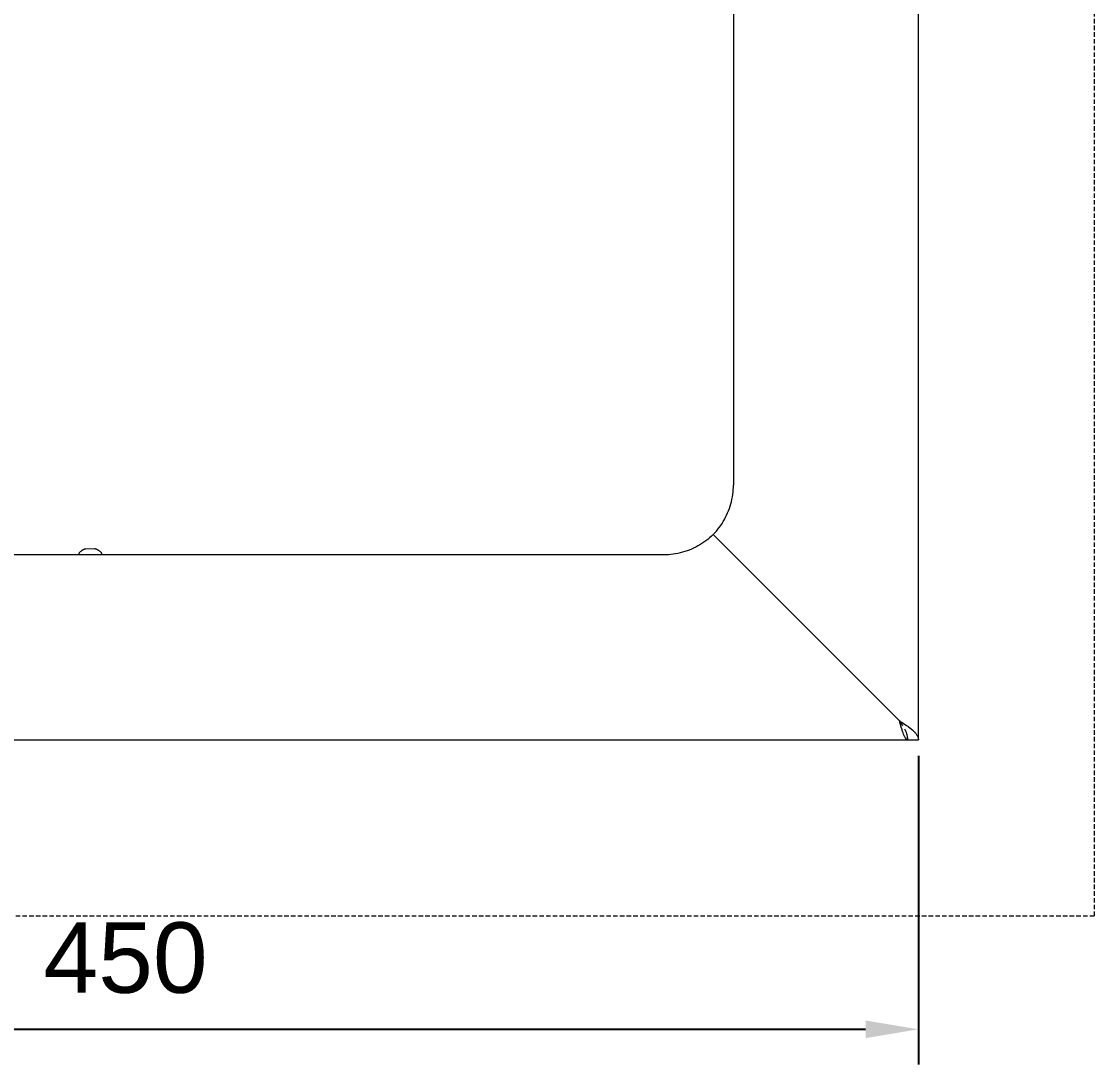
# Model space of a CAD drawing. Header units: millimetres. Extents: x 7 to 2510, y -101 to 1516.
# Drawn here: x 311.6 to 616.2, y -100.6 to 195.5 of the extents above; entities that cross this region are included whole.
import ezdxf

# ---------------------------------------------------------------- set-up
doc = ezdxf.new("R2010")
doc.units = ezdxf.units.MM
doc.linetypes.add('HIDDEN', pattern=[1.905, 1.27, -0.635])
for name, color, linetype, lineweight in [('ZANO_R', 7, 'Continuous', 0), ('ZANO_R_przerywana', 7, 'HIDDEN', 0), ('ZANO_W', 1, 'Continuous', 0)]:
    doc.layers.add(name, color=color, linetype=linetype, lineweight=lineweight)
doc.styles.add('Arial', font='arial.ttf')
doc.styles.get("Standard").update_dxf_attribs({"font": 'ARIALUNI.TTF'})
doc.dimstyles.new('pl i ang', dxfattribs={"dimtxt": 50, "dimasz": 50, "dimexe": 1.25, "dimexo": 0.625, "dimgap": 10, "dimtad": 1, "dimtoh": 1, "dimtxsty": 'Standard', "dimcen": 2.5, "dimclrd": 1, "dimclre": 1, "dimclrt": 1, "dimadec": 0, "dimazin": 0, "dimtfac": 1, "dimtmove": 0, "dimatfit": 3, "dimfxl": 1, "dimarcsym": 1})

# ---------------------------------------------------------------- blocks, each defined once
blk = doc.blocks.new('*D394')
at = {"layer": 'ZANO_W', "color": 1, "lineweight": -2}
for p, q in [((116.16, -13.05), (116.16, -100.63)), ((566.16, -13.05), (566.16, -100.63)), ((131.16, -90.63), (551.16, -90.63))]:
    blk.add_line(p, q, dxfattribs=at)
at = {"layer": 'ZANO_W', "color": 1}
for points in [[(131.16, -88.13), (131.16, -93.13), (116.16, -90.63)], [(551.16, -93.13), (551.16, -88.13), (566.16, -90.63)]]:
    blk.add_solid(points, dxfattribs=at)
at = {"layer": 'ZANO_W', "color": 1, "insert": (341.16, -70.42), "char_height": 20, "attachment_point": 5, "style": 'Arial'}
blk.add_mtext('450', dxfattribs=at)

msp = doc.modelspace()

# ---------------------------------------------------------------- linework, layer by layer
at = {"layer": 'ZANO_R'}
for p, q in [((566.16, -8.41), (566.16, 436.14)), ((566.16, -8.41), (566.16, 436.14)), ((513.66, 369.05), (513.66, 63.83)), ((513.66, 369.05), (513.66, 63.83)), ((513.37, 60.47), (513.47, 61.14)), ((513.37, 60.47), (513.47, 61.14)), ((513.47, 61.14), (513.55, 61.81)), ((513.47, 61.14), (513.55, 61.81)), ((513.55, 61.81), (513.61, 62.48)), ((513.55, 61.81), (513.61, 62.48)), ((513.61, 62.48), (513.65, 63.16)), ((513.61, 62.48), (513.65, 63.16)), ((513.65, 63.16), (513.66, 63.83)), ((513.65, 63.16), (513.66, 63.83)), ((512.74, 57.84), (512.93, 58.49)), ((512.74, 57.84), (512.93, 58.49)), ((512.93, 58.49), (513.1, 59.14)), ((512.93, 58.49), (513.1, 59.14)), ((513.1, 59.14), (513.25, 59.8)), ((513.1, 59.14), (513.25, 59.8)), ((513.25, 59.8), (513.37, 60.47)), ((513.25, 59.8), (513.37, 60.47)), ((511.46, 54.71), (511.75, 55.32)), ((511.46, 54.71), (511.75, 55.32)), ((511.75, 55.32), (512.03, 55.94)), ((511.75, 55.32), (512.03, 55.94)), ((512.03, 55.94), (512.29, 56.56)), ((512.03, 55.94), (512.29, 56.56)), ((512.29, 56.56), (512.52, 57.2)), ((512.29, 56.56), (512.52, 57.2)), ((512.52, 57.2), (512.74, 57.84)), ((512.52, 57.2), (512.74, 57.84)), ((509.25, 51.31), (509.67, 51.85)), ((509.25, 51.31), (509.67, 51.85)), ((509.67, 51.85), (510.06, 52.4)), ((509.67, 51.85), (510.06, 52.4)), ((510.06, 52.4), (510.44, 52.96)), ((510.06, 52.4), (510.44, 52.96)), ((510.44, 52.96), (510.8, 53.53)), ((510.44, 52.96), (510.8, 53.53)), ((510.8, 53.53), (511.14, 54.12)), ((510.8, 53.53), (511.14, 54.12)), ((511.14, 54.12), (511.46, 54.71)), ((511.14, 54.12), (511.46, 54.71)), ((506.91, 48.88), (506.39, 48.45)), ((506.91, 48.88), (506.39, 48.45)), ((507.41, 49.33), (506.91, 48.88)), ((507.41, 49.33), (506.91, 48.88)), ((507.9, 49.8), (507.41, 49.33)), ((507.9, 49.8), (507.41, 49.33)), ((507.9, 49.8), (508.37, 50.29)), ((507.9, 49.8), (508.37, 50.29)), ((560.76, -3.05), (507.9, 49.8)), ((560.76, -3.05), (507.9, 49.8)), ((508.37, 50.29), (508.82, 50.79)), ((508.37, 50.29), (508.82, 50.79)), ((508.82, 50.79), (509.25, 51.31)), ((508.82, 50.79), (509.25, 51.31)), ((329.39, 45.66), (329.5, 45.71)), ((329.39, 45.66), (329.5, 45.71)), ((329.5, 45.71), (329.62, 45.76)), ((329.5, 45.71), (329.62, 45.76)), ((329.62, 45.76), (329.75, 45.8)), ((329.62, 45.76), (329.75, 45.8)), ((329.75, 45.8), (329.91, 45.83)), ((329.75, 45.8), (332.31, 45.83)), ((329.75, 45.8), (329.91, 45.83)), ((332.31, 45.83), (332.41, 45.83)), ((332.31, 45.83), (332.41, 45.83)), ((332.41, 45.83), (332.42, 45.83)), ((332.41, 45.83), (332.42, 45.83)), ((332.42, 45.83), (332.44, 45.83)), ((332.42, 45.83), (332.44, 45.83)), ((332.44, 45.83), (332.46, 45.83)), ((332.44, 45.83), (332.46, 45.83)), ((332.46, 45.83), (332.47, 45.83)), ((332.46, 45.83), (332.47, 45.83)), ((332.47, 45.83), (332.49, 45.82)), ((332.47, 45.83), (332.49, 45.82)), ((332.49, 45.82), (332.5, 45.82)), ((332.49, 45.82), (332.5, 45.82)), ((332.5, 45.82), (332.52, 45.82)), ((332.5, 45.82), (332.52, 45.82)), ((332.52, 45.82), (332.54, 45.81)), ((332.52, 45.82), (332.54, 45.81)), ((332.54, 45.81), (332.55, 45.81)), ((332.54, 45.81), (332.55, 45.81)), ((332.55, 45.81), (332.57, 45.8)), ((332.55, 45.81), (332.57, 45.8)), ((332.57, 45.8), (332.69, 45.76)), ((332.57, 45.8), (332.69, 45.76)), ((332.69, 45.76), (332.81, 45.71)), ((332.69, 45.76), (332.81, 45.71)), ((332.81, 45.71), (332.93, 45.66)), ((332.81, 45.71), (332.93, 45.66)), ((502.38, 45.95), (501.77, 45.67)), ((502.38, 45.95), (501.77, 45.67)), ((502.99, 46.25), (502.38, 45.95)), ((502.99, 46.25), (502.38, 45.95)), ((503.59, 46.56), (502.99, 46.25)), ((503.59, 46.56), (502.99, 46.25)), ((504.17, 46.9), (503.59, 46.56)), ((504.17, 46.9), (503.59, 46.56)), ((504.75, 47.26), (504.17, 46.9)), ((504.75, 47.26), (504.17, 46.9)), ((505.31, 47.64), (504.75, 47.26)), ((505.31, 47.64), (504.75, 47.26)), ((505.85, 48.03), (505.31, 47.64)), ((505.85, 48.03), (505.31, 47.64)), ((506.39, 48.45), (505.85, 48.03)), ((506.39, 48.45), (505.85, 48.03)), ((493.87, 44.05), (188.66, 44.05)), ((493.87, 44.05), (188.66, 44.05)), ((327.96, 44.26), (327.97, 44.3)), ((327.96, 44.26), (327.97, 44.3)), ((327.96, 44.22), (327.96, 44.26)), ((327.96, 44.22), (327.96, 44.26)), ((327.96, 44.18), (327.96, 44.22)), ((327.96, 44.18), (327.96, 44.22)), ((327.96, 44.14), (327.96, 44.18)), ((327.96, 44.14), (327.96, 44.18)), ((327.96, 44.11), (327.96, 44.14)), ((327.96, 44.11), (327.96, 44.14)), ((327.96, 44.08), (327.96, 44.11)), ((327.96, 44.08), (327.96, 44.11)), ((327.96, 44.05), (327.96, 44.08)), ((327.96, 44.05), (327.96, 44.08)), ((327.97, 44.33), (327.98, 44.37)), ((327.97, 44.33), (327.98, 44.37)), ((327.97, 44.3), (327.97, 44.33)), ((327.97, 44.3), (327.97, 44.33)), ((327.98, 44.37), (327.99, 44.41)), ((327.98, 44.37), (327.99, 44.41)), ((327.99, 44.41), (328, 44.44)), ((327.99, 44.41), (328, 44.44)), ((328, 44.44), (328.01, 44.48)), ((328, 44.44), (328.01, 44.48)), ((328.01, 44.48), (328.02, 44.51)), ((328.01, 44.48), (328.02, 44.51)), ((328.02, 44.51), (328.04, 44.55)), ((328.02, 44.51), (328.04, 44.55)), ((328.04, 44.55), (328.05, 44.58)), ((328.04, 44.55), (328.05, 44.58)), ((328.05, 44.58), (328.07, 44.62)), ((328.05, 44.58), (328.07, 44.62)), ((328.07, 44.62), (328.08, 44.65)), ((328.07, 44.62), (328.08, 44.65)), ((328.08, 44.65), (328.1, 44.69)), ((328.08, 44.65), (328.1, 44.69)), ((328.1, 44.69), (328.12, 44.72)), ((328.1, 44.69), (328.12, 44.72)), ((328.12, 44.72), (328.14, 44.75)), ((328.12, 44.72), (328.14, 44.75)), ((328.14, 44.75), (328.16, 44.78)), ((328.14, 44.75), (328.16, 44.78)), ((328.16, 44.78), (328.18, 44.81)), ((328.16, 44.78), (328.18, 44.81)), ((328.18, 44.81), (328.21, 44.84)), ((328.18, 44.81), (328.21, 44.84)), ((328.21, 44.84), (328.23, 44.87)), ((328.21, 44.84), (328.23, 44.87)), ((328.23, 44.87), (328.26, 44.9)), ((328.23, 44.87), (328.26, 44.9)), ((328.26, 44.9), (328.28, 44.93)), ((328.26, 44.9), (328.28, 44.93)), ((328.28, 44.93), (328.31, 44.95)), ((328.28, 44.93), (328.31, 44.95)), ((328.31, 44.95), (328.41, 45.04)), ((328.31, 44.95), (328.41, 45.04)), ((328.41, 45.04), (328.51, 45.12)), ((328.41, 45.04), (328.51, 45.12)), ((328.51, 45.12), (328.61, 45.2)), ((328.51, 45.12), (328.61, 45.2)), ((328.61, 45.2), (328.71, 45.28)), ((328.61, 45.2), (328.71, 45.28)), ((328.71, 45.28), (328.82, 45.35)), ((328.71, 45.28), (328.82, 45.35)), ((328.82, 45.35), (328.93, 45.42)), ((328.82, 45.35), (328.93, 45.42)), ((328.93, 45.42), (329.04, 45.49)), ((328.93, 45.42), (329.04, 45.49)), ((329.04, 45.49), (329.15, 45.55)), ((329.04, 45.49), (329.15, 45.55)), ((329.15, 45.55), (329.27, 45.61)), ((329.15, 45.55), (329.27, 45.61)), ((329.27, 45.61), (329.39, 45.66)), ((329.27, 45.61), (329.39, 45.66)), ((332.93, 45.66), (333.05, 45.61)), ((332.93, 45.66), (333.05, 45.61)), ((333.05, 45.61), (333.16, 45.55)), ((333.05, 45.61), (333.16, 45.55)), ((333.16, 45.55), (333.27, 45.49)), ((333.16, 45.55), (333.27, 45.49)), ((333.27, 45.49), (333.39, 45.42)), ((333.27, 45.49), (333.39, 45.42)), ((333.39, 45.42), (333.49, 45.35)), ((333.39, 45.42), (333.49, 45.35)), ((333.49, 45.35), (333.6, 45.28)), ((333.49, 45.35), (333.6, 45.28)), ((333.6, 45.28), (333.71, 45.2)), ((333.6, 45.28), (333.71, 45.2)), ((333.71, 45.2), (333.81, 45.12)), ((333.71, 45.2), (333.81, 45.12)), ((333.81, 45.12), (333.91, 45.04)), ((333.81, 45.12), (333.91, 45.04)), ((333.91, 45.04), (334, 44.95)), ((333.91, 45.04), (334, 44.95)), ((334, 44.95), (334.03, 44.93)), ((334, 44.95), (334.03, 44.93)), ((334.03, 44.93), (334.06, 44.9)), ((334.03, 44.93), (334.06, 44.9)), ((334.06, 44.9), (334.08, 44.87)), ((334.06, 44.9), (334.08, 44.87)), ((334.08, 44.87), (334.11, 44.84)), ((334.08, 44.87), (334.11, 44.84)), ((334.11, 44.84), (334.13, 44.81)), ((334.11, 44.84), (334.13, 44.81)), ((334.13, 44.81), (334.15, 44.78)), ((334.13, 44.81), (334.15, 44.78)), ((334.15, 44.78), (334.17, 44.75)), ((334.15, 44.78), (334.17, 44.75)), ((334.17, 44.75), (334.19, 44.72)), ((334.17, 44.75), (334.19, 44.72)), ((334.19, 44.72), (334.21, 44.69)), ((334.19, 44.72), (334.21, 44.69)), ((334.21, 44.69), (334.23, 44.65)), ((334.21, 44.69), (334.23, 44.65)), ((334.23, 44.65), (334.25, 44.62)), ((334.23, 44.65), (334.25, 44.62)), ((334.25, 44.62), (334.26, 44.58)), ((334.25, 44.62), (334.26, 44.58)), ((334.26, 44.58), (334.28, 44.55)), ((334.26, 44.58), (334.28, 44.55)), ((334.28, 44.55), (334.29, 44.51)), ((334.28, 44.55), (334.29, 44.51)), ((334.29, 44.51), (334.3, 44.48)), ((334.29, 44.51), (334.3, 44.48)), ((334.3, 44.48), (334.31, 44.44)), ((334.3, 44.48), (334.31, 44.44)), ((334.31, 44.44), (334.32, 44.41)), ((334.31, 44.44), (334.32, 44.41)), ((334.32, 44.41), (334.33, 44.37)), ((334.32, 44.41), (334.33, 44.37)), ((334.33, 44.37), (334.34, 44.33)), ((334.33, 44.37), (334.34, 44.33)), ((334.34, 44.33), (334.35, 44.3)), ((334.34, 44.33), (334.35, 44.3)), ((334.35, 44.3), (334.35, 44.26)), ((334.35, 44.3), (334.35, 44.26)), ((334.35, 44.26), (334.35, 44.22)), ((334.35, 44.26), (334.35, 44.22)), ((334.35, 44.22), (334.36, 44.18)), ((334.35, 44.22), (334.36, 44.18)), ((334.36, 44.11), (334.35, 44.08)), ((334.36, 44.11), (334.35, 44.08)), ((334.35, 44.08), (334.35, 44.05)), ((334.35, 44.08), (334.35, 44.05)), ((334.36, 44.18), (334.36, 44.14)), ((334.36, 44.18), (334.36, 44.14)), ((334.36, 44.14), (334.36, 44.11)), ((334.36, 44.14), (334.36, 44.11)), ((494.55, 44.06), (493.87, 44.05)), ((494.55, 44.06), (493.87, 44.05)), ((495.22, 44.09), (494.55, 44.06)), ((495.22, 44.09), (494.55, 44.06)), ((495.89, 44.15), (495.22, 44.09)), ((495.89, 44.15), (495.22, 44.09)), ((496.57, 44.23), (495.89, 44.15)), ((496.57, 44.23), (495.89, 44.15)), ((497.24, 44.33), (496.57, 44.23)), ((497.24, 44.33), (496.57, 44.23)), ((497.9, 44.46), (497.24, 44.33)), ((497.9, 44.46), (497.24, 44.33)), ((498.56, 44.6), (497.9, 44.46)), ((498.56, 44.6), (497.9, 44.46)), ((499.21, 44.77), (498.56, 44.6)), ((499.21, 44.77), (498.56, 44.6)), ((499.86, 44.96), (499.21, 44.77)), ((499.86, 44.96), (499.21, 44.77)), ((500.51, 45.18), (499.86, 44.96)), ((500.51, 45.18), (499.86, 44.96)), ((501.14, 45.41), (500.51, 45.18)), ((501.14, 45.41), (500.51, 45.18)), ((501.77, 45.67), (501.14, 45.41)), ((501.77, 45.67), (501.14, 45.41)), ((560.76, -3.05), (561.02, -3.22)), ((561.19, -4.57), (560.76, -3.05)), ((560.76, -3.05), (561.7, -4.45)), ((560.76, -3.05), (561.02, -3.22)), ((561.19, -4.57), (560.76, -3.05)), ((560.76, -3.05), (561.7, -4.45)), ((561.02, -3.22), (561.42, -3.48)), ((561.02, -3.22), (561.42, -3.48)), ((561.52, -5.65), (561.19, -4.57)), ((561.52, -5.65), (561.19, -4.57)), ((561.42, -3.48), (561.81, -3.73)), ((561.42, -3.48), (561.81, -3.73)), ((561.67, -6.09), (561.52, -5.65)), ((561.67, -6.09), (561.52, -5.65)), ((561.82, -6.52), (561.67, -6.09)), ((561.82, -6.52), (561.67, -6.09)), ((561.81, -3.73), (562.82, -4.4)), ((561.81, -3.73), (562.82, -4.4)), ((562.4, -5.64), (562.3, -5.45)), ((562.4, -5.64), (562.3, -5.45)), ((562.5, -5.82), (562.4, -5.64)), ((562.5, -5.82), (562.4, -5.64)), ((562.59, -6.01), (562.5, -5.82)), ((562.59, -6.01), (562.5, -5.82)), ((562.67, -6.21), (562.59, -6.01)), ((562.67, -6.21), (562.59, -6.01)), ((562.82, -4.4), (563.13, -4.62)), ((562.82, -4.4), (563.13, -4.62)), ((563.13, -4.62), (563.36, -4.78)), ((563.13, -4.62), (563.36, -4.78)), ((563.36, -4.78), (563.76, -5.08)), ((563.36, -4.78), (563.76, -5.08)), ((563.76, -5.08), (564.58, -5.75)), ((563.76, -5.08), (564.58, -5.75)), ((564.58, -5.75), (564.67, -5.84)), ((564.58, -5.75), (564.67, -5.84)), ((564.67, -5.84), (564.8, -5.96)), ((564.67, -5.84), (564.8, -5.96)), ((564.8, -5.96), (564.94, -6.09)), ((564.8, -5.96), (564.94, -6.09)), ((121.56, -8.45), (563.14, -8.45)), ((121.56, -8.45), (563.14, -8.45)), ((561.96, -6.88), (561.82, -6.52)), ((561.96, -6.88), (561.82, -6.52)), ((562.03, -7.05), (561.96, -6.88)), ((562.03, -7.05), (561.96, -6.88)), ((562.11, -7.23), (562.03, -7.05)), ((562.11, -7.23), (562.03, -7.05)), ((562.17, -7.37), (562.11, -7.23)), ((562.17, -7.37), (562.11, -7.23)), ((562.23, -7.5), (562.17, -7.37)), ((562.23, -7.5), (562.17, -7.37)), ((562.3, -7.63), (562.23, -7.5)), ((562.3, -7.63), (562.23, -7.5)), ((562.38, -7.77), (562.3, -7.63)), ((562.38, -7.77), (562.3, -7.63)), ((562.44, -7.87), (562.38, -7.77)), ((562.44, -7.87), (562.38, -7.77)), ((562.48, -7.93), (562.44, -7.87)), ((562.48, -7.93), (562.44, -7.87)), ((562.51, -7.98), (562.48, -7.93)), ((562.51, -7.98), (562.48, -7.93)), ((562.54, -8.03), (562.51, -7.98)), ((562.54, -8.03), (562.51, -7.98)), ((562.58, -8.07), (562.54, -8.03)), ((562.58, -8.07), (562.54, -8.03)), ((562.61, -8.11), (562.58, -8.07)), ((562.61, -8.11), (562.58, -8.07)), ((562.65, -8.16), (562.61, -8.11)), ((562.65, -8.16), (562.61, -8.11)), ((562.68, -8.19), (562.65, -8.16)), ((562.68, -8.19), (562.65, -8.16)), ((562.75, -6.4), (562.67, -6.21)), ((562.75, -6.4), (562.67, -6.21)), ((562.7, -8.21), (562.68, -8.19)), ((562.7, -8.21), (562.68, -8.19)), ((562.71, -8.23), (562.7, -8.21)), ((562.71, -8.23), (562.7, -8.21)), ((562.73, -8.24), (562.71, -8.23)), ((562.73, -8.24), (562.71, -8.23)), ((562.75, -8.26), (562.73, -8.24)), ((562.75, -8.26), (562.73, -8.24)), ((562.82, -6.6), (562.75, -6.4)), ((562.82, -6.6), (562.75, -6.4)), ((562.76, -8.28), (562.75, -8.26)), ((562.76, -8.28), (562.75, -8.26)), ((562.78, -8.29), (562.76, -8.28)), ((562.78, -8.29), (562.76, -8.28)), ((562.8, -8.3), (562.78, -8.29)), ((562.8, -8.3), (562.78, -8.29)), ((562.81, -8.32), (562.8, -8.3)), ((562.81, -8.32), (562.8, -8.3)), ((562.82, -8.33), (562.81, -8.32)), ((562.82, -8.33), (562.81, -8.32)), ((562.89, -6.8), (562.82, -6.6)), ((562.89, -6.8), (562.82, -6.6)), ((562.84, -8.34), (562.82, -8.33)), ((562.84, -8.34), (562.82, -8.33)), ((562.85, -8.35), (562.84, -8.34)), ((562.85, -8.35), (562.84, -8.34)), ((562.87, -8.36), (562.85, -8.35)), ((562.87, -8.36), (562.85, -8.35)), ((562.89, -8.37), (562.87, -8.36)), ((562.89, -8.37), (562.87, -8.36)), ((562.94, -7), (562.89, -6.8)), ((562.94, -7), (562.89, -6.8)), ((562.9, -8.38), (562.89, -8.37)), ((562.9, -8.38), (562.89, -8.37)), ((562.92, -8.39), (562.9, -8.38)), ((562.92, -8.39), (562.9, -8.38)), ((562.93, -8.4), (562.92, -8.39)), ((562.93, -8.4), (562.92, -8.39)), ((562.95, -8.41), (562.93, -8.4)), ((562.95, -8.41), (562.93, -8.4)), ((562.99, -7.21), (562.94, -7)), ((562.99, -7.21), (562.94, -7)), ((562.97, -8.41), (562.95, -8.41)), ((562.97, -8.41), (562.95, -8.41)), ((562.98, -8.42), (562.97, -8.41)), ((562.98, -8.42), (562.97, -8.41)), ((563, -8.43), (562.98, -8.42)), ((563, -8.43), (562.98, -8.42)), ((563.04, -7.41), (562.99, -7.21)), ((563.04, -7.41), (562.99, -7.21)), ((563.01, -8.43), (563, -8.43)), ((563.01, -8.43), (563, -8.43)), ((563.02, -8.43), (563.01, -8.43)), ((563.02, -8.43), (563.01, -8.43)), ((563.03, -8.44), (563.02, -8.43)), ((563.03, -8.44), (563.02, -8.43)), ((563.04, -8.44), (563.03, -8.44)), ((563.04, -8.44), (563.03, -8.44)), ((563.08, -7.62), (563.04, -7.41)), ((563.08, -7.62), (563.04, -7.41)), ((563.05, -8.44), (563.04, -8.44)), ((563.05, -8.44), (563.04, -8.44)), ((563.07, -8.44), (563.05, -8.44)), ((563.07, -8.44), (563.05, -8.44)), ((563.08, -8.45), (563.07, -8.44)), ((563.08, -8.45), (563.07, -8.44)), ((563.11, -7.83), (563.08, -7.62)), ((563.11, -7.83), (563.08, -7.62)), ((563.1, -8.45), (563.08, -8.45)), ((563.1, -8.45), (563.08, -8.45)), ((563.11, -8.45), (563.1, -8.45)), ((563.11, -8.45), (563.1, -8.45)), ((563.13, -8.04), (563.11, -7.83)), ((563.13, -8.04), (563.11, -7.83)), ((563.13, -8.45), (563.11, -8.45)), ((563.13, -8.45), (563.11, -8.45)), ((563.15, -8.24), (563.13, -8.04)), ((563.15, -8.24), (563.13, -8.04)), ((563.14, -8.45), (563.13, -8.45)), ((563.13, -8.45), (563.13, -8.45)), ((563.14, -8.45), (563.13, -8.45)), ((563.13, -8.45), (563.13, -8.45)), ((563.15, -8.45), (563.14, -8.45)), ((563.15, -8.45), (563.14, -8.45)), ((563.16, -8.45), (563.15, -8.24)), ((563.16, -8.45), (563.15, -8.24)), ((563.16, -8.45), (563.15, -8.45)), ((563.16, -8.45), (563.15, -8.45)), ((563.16, -8.45), (566.16, -8.45)), ((563.16, -8.45), (566.16, -8.45)), ((564.94, -6.09), (565.07, -6.23)), ((564.94, -6.09), (565.07, -6.23)), ((565.07, -6.23), (565.19, -6.36)), ((565.07, -6.23), (565.19, -6.36)), ((565.19, -6.36), (565.31, -6.5)), ((565.19, -6.36), (565.31, -6.5)), ((565.31, -6.5), (565.43, -6.65)), ((565.31, -6.5), (565.43, -6.65)), ((565.43, -6.65), (565.54, -6.8)), ((565.43, -6.65), (565.54, -6.8)), ((565.54, -6.8), (565.64, -6.95)), ((565.54, -6.8), (565.64, -6.95)), ((565.64, -6.95), (565.75, -7.1)), ((565.64, -6.95), (565.75, -7.1)), ((565.75, -7.1), (565.79, -7.19)), ((565.75, -7.1), (565.79, -7.19)), ((565.79, -7.19), (565.84, -7.26)), ((565.79, -7.19), (565.84, -7.26)), ((565.84, -7.26), (565.88, -7.33)), ((565.84, -7.26), (565.88, -7.33)), ((565.88, -7.33), (565.91, -7.41)), ((565.88, -7.33), (565.91, -7.41)), ((565.91, -7.41), (565.95, -7.48)), ((565.91, -7.41), (565.95, -7.48)), ((565.95, -7.48), (565.98, -7.56)), ((565.95, -7.48), (565.98, -7.56)), ((565.98, -7.56), (566.01, -7.64)), ((565.98, -7.56), (566.01, -7.64)), ((566.01, -7.64), (566.04, -7.72)), ((566.01, -7.64), (566.04, -7.72)), ((566.04, -7.72), (566.06, -7.8)), ((566.04, -7.72), (566.06, -7.8)), ((566.06, -7.8), (566.08, -7.88)), ((566.06, -7.8), (566.08, -7.88)), ((566.08, -7.88), (566.1, -7.96)), ((566.08, -7.88), (566.1, -7.96)), ((566.1, -7.96), (566.12, -8.04)), ((566.1, -7.96), (566.12, -8.04)), ((566.12, -8.04), (566.13, -8.12)), ((566.12, -8.04), (566.13, -8.12)), ((566.13, -8.12), (566.14, -8.21)), ((566.13, -8.12), (566.14, -8.21)), ((566.14, -8.21), (566.15, -8.29)), ((566.14, -8.21), (566.15, -8.29)), ((566.15, -8.29), (566.15, -8.37)), ((566.15, -8.29), (566.15, -8.37)), ((566.15, -8.37), (566.16, -8.45)), ((566.15, -8.37), (566.16, -8.45))]:
    msp.add_line(p, q, dxfattribs=at)
at = {"layer": 'ZANO_R_przerywana'}
for p, q in [((616.16, -58.45), (616.16, 491.55)), ((66.16, -58.45), (616.16, -58.45))]:
    msp.add_line(p, q, dxfattribs=at)

# ---------------------------------------------------------------- dimensions: what is measured, and where the dimension line sits
at = {"layer": 'ZANO_W'}
dim = msp.add_linear_dim(base=(566.16, -90.63), p1=(116.16, -3.05), p2=(566.16, -3.05), dimstyle='pl i ang', override={"dimtxt": 20, "dimasz": 15, "dimexe": 10, "dimexo": 10, "dimtoh": 0, "dimdec": 0, "dimtxsty": 'Arial', "dimtdec": 0, "dimtmove": 1}, dxfattribs=at)
dim.commit()
dim.dimension.update_dxf_attribs({"geometry": '*D394', "text_midpoint": (341.16, -70.42)})

doc.saveas('drawing.dxf')
